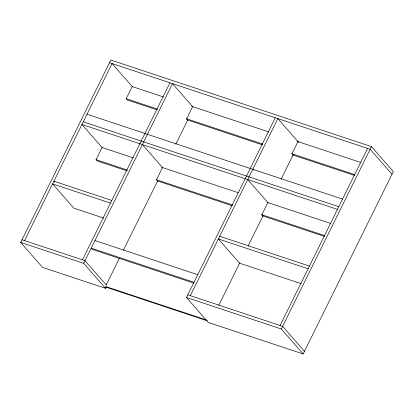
<?xml version="1.0" encoding="UTF-8"?>
<svg xmlns="http://www.w3.org/2000/svg" width="414" height="414" viewBox="0 0 414 414"><rect width="100%" height="100%" fill="white"/><g stroke="black" fill="none" stroke-linecap="round" stroke-linejoin="round"><path stroke-width="0.62" d="M106.062 287.254L105.534 288.32L42.554 267.403L20.7 242.428L110.838 60.046L371.446 146.597L393.3 171.572L303.162 353.954L208.33 322.459L186.476 297.485L275.3 117.762M24.55 240.612L112.059 63.549L132.232 86.598M127.186 170.884L97.155 160.911L96.064 159.664L102.072 147.503L133.329 157.884M157.304 109.938L127.279 99.965L126.187 98.718L132.195 86.557L163.447 96.938M82.458 259.847L169.973 82.779M105.534 288.32L83.68 263.345L172.503 83.623L192.888 106.91M162.521 167.577L156.513 179.738L157.605 180.985M192.645 106.631L186.631 118.792L187.723 120.039L175.81 144.144M106.222 284.946L119.377 258.326M123.351 250.294L157.703 180.789M190.321 295.668L277.835 118.606L298.639 142.38M267.848 202.56L261.839 214.721L262.931 215.968M297.971 141.614L291.963 153.775L293.055 155.022M218.69 305.491L239.866 262.642M248.089 245.999L263.03 215.772M281.044 179.319L293.345 154.438M280.087 325.482L367.596 148.414M303.162 353.954L281.308 328.98L371.446 146.597M109.524 62.705L370.132 149.257L391.986 174.232M191.635 106.3L268.852 131.942M296.957 141.277L360.77 162.469M126.187 98.718L157.439 109.094M186.243 118.663L262.843 144.103M291.642 153.666L354.762 174.63M186.714 119.703L262.098 144.74M292.734 154.914L354.627 175.474M87.007 114.233L342.549 199.103M83.25 121.835L338.792 206.705M337.477 209.365L81.936 124.495L102.32 147.782M161.507 167.24L238.117 192.686M267.532 202.456L330.651 223.42M96.064 159.664L127.315 170.04M156.119 179.609L232.72 205.049M261.524 214.612L324.638 235.576M157.211 180.856L231.975 205.686M262 215.658L324.509 236.42M111.811 200.459L53.898 181.223L54.751 182.191M219.674 236.28L309.439 266.093M110.497 203.119L52.583 183.883L73.816 208.144L103.686 218.064M308.125 268.753L218.359 238.94L239.587 263.2L301.263 283.683M94.946 240.55L197.742 274.689M193.985 282.286L91.194 248.146L92.286 249.399L193.856 283.129M22.014 239.768L84.994 260.685L106.429 285.179M187.79 294.825L282.622 326.32L304.476 351.295M20.7 242.428L83.68 263.345M186.476 297.485L281.308 328.98M105.58 286.498L206.25 319.934M105.591 287.011L207.492 320.855M252.783 169.29L253.513 170.123M247.712 179.552L268.112 202.86M142.385 144.569L162.78 167.877"/></g></svg>
